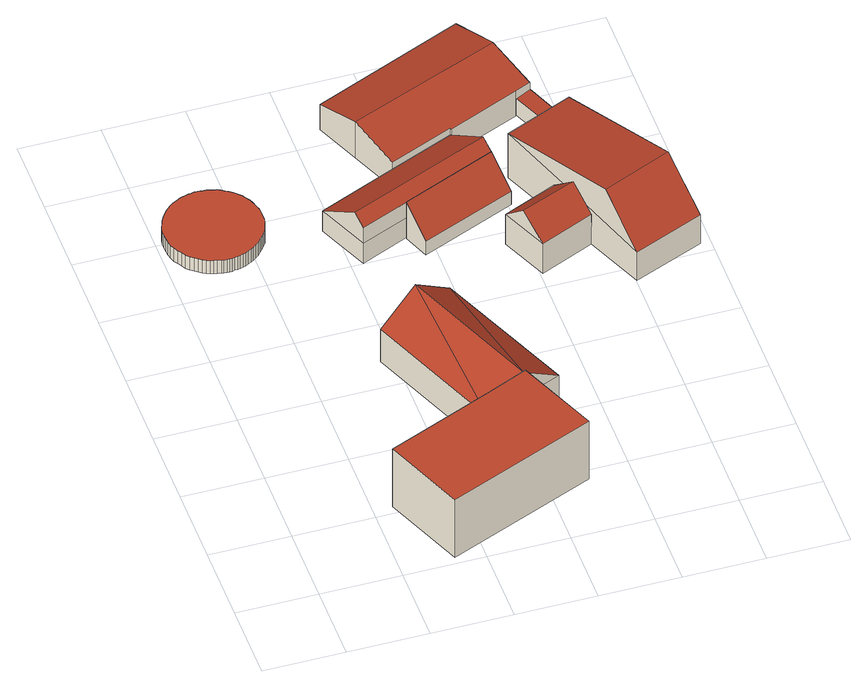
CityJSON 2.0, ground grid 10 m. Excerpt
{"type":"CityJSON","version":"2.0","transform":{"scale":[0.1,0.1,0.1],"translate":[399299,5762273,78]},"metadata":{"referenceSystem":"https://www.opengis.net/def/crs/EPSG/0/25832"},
"CityObjects":{
"building1":{"type":"Building","attributes":{"Gemeindeschluessel":"05515000","Geometrietyp2DReferenz":"3000","function":"51003_1201","roofType":"1000","measuredHeight":1.96},"geometry":[{"type":"Solid","lod":"2","boundaries":[[[[0,1,2,3]],[[4,5,1,0]],[[6,7,5,4]],[[8,9,7,6]],[[10,11,9,8]],[[12,13,11,10]],[[14,15,13,12]],[[16,17,15,14]],[[18,19,17,16]],[[20,21,19,18]],[[22,23,21,20]],[[24,25,23,22]],[[26,27,25,24]],[[28,29,27,26]],[[30,31,29,28]],[[32,33,31,30]],[[34,35,33,32]],[[36,37,35,34]],[[38,39,37,36]],[[40,41,39,38]],[[42,43,41,40]],[[44,45,43,42]],[[46,47,45,44]],[[48,49,47,46]],[[50,51,49,48]],[[52,53,51,50]],[[54,55,53,52]],[[56,57,55,54]],[[58,59,57,56]],[[60,61,59,58]],[[62,63,61,60]],[[64,65,63,62]],[[66,67,65,64]],[[68,69,67,66]],[[70,71,69,68]],[[72,73,71,70]],[[74,75,73,72]],[[76,77,75,74]],[[78,79,77,76]],[[80,81,79,78]],[[82,83,81,80]],[[84,85,83,82]],[[86,87,85,84]],[[88,89,87,86]],[[90,91,89,88]],[[92,93,91,90]],[[94,95,93,92]],[[96,97,95,94]],[[98,99,97,96]],[[100,101,99,98]],[[102,103,101,100]],[[104,105,103,102]],[[106,107,105,104]],[[108,109,107,106]],[[110,111,109,108]],[[112,113,111,110]],[[114,115,113,112]],[[116,117,115,114]],[[118,119,117,116]],[[120,121,119,118]],[[122,123,121,120]],[[124,125,123,122]],[[126,127,125,124]],[[128,129,127,126]],[[130,131,129,128]],[[132,133,131,130]],[[134,135,133,132]],[[136,137,135,134]],[[138,139,137,136]],[[140,141,139,138]],[[142,143,141,140]],[[144,145,143,142]],[[146,147,145,144]],[[148,149,147,146]],[[150,151,149,148]],[[152,153,151,150]],[[154,155,153,152]],[[3,2,155,154]],[[152,150,148,146,144,142,140,138,136,134,132,130,128,126,124,122,120,118,116,114,112,110,108,106,104,102,100,98,96,94,92,90,88,86,84,82,80,78,76,74,72,70,68,66,64,62,60,58,56,54,52,50,48,46,44,42,40,38,36,34,32,30,28,26,24,22,20,18,16,14,12,10,8,6,4,0,3,154]],[[1,5,7,9,11,13,15,17,19,21,23,25,27,29,31,33,35,37,39,41,43,45,47,49,51,53,55,57,59,61,63,65,67,69,71,73,75,77,79,81,83,85,87,89,91,93,95,97,99,101,103,105,107,109,111,113,115,117,119,121,123,125,127,129,131,133,135,137,139,141,143,145,147,149,151,153,155,2]]]],"semantics":{"surfaces":[{"type":"WallSurface"},{"type":"RoofSurface"},{"type":"GroundSurface"}],"values":[[0,0,0,0,0,0,0,0,0,0,0,0,0,0,0,0,0,0,0,0,0,0,0,0,0,0,0,0,0,0,0,0,0,0,0,0,0,0,0,0,0,0,0,0,0,0,0,0,0,0,0,0,0,0,0,0,0,0,0,0,0,0,0,0,0,0,0,0,0,0,0,0,0,0,0,0,0,0,1,2]]}}]},
"building2":{"type":"Building","attributes":{"Gemeindeschluessel":"05515000","Geometrietyp2DReferenz":"3000","function":"51003_1201","roofType":"1000","measuredHeight":9},"geometry":[{"type":"Solid","lod":"2","boundaries":[[[[156,157,158,159]],[[160,161,157,156]],[[162,163,161,160]],[[164,165,163,162]],[[159,158,165,164]],[[162,160,156,159,164]],[[157,161,163,165,158]]]],"semantics":{"surfaces":[{"type":"WallSurface"},{"type":"RoofSurface"},{"type":"GroundSurface"}],"values":[[0,0,0,0,0,1,2]]}}]},
"building3":{"type":"Building","attributes":{"Gemeindeschluessel":"05515000","Geometrietyp2DReferenz":"3000","function":"31001_2700","roofType":"3100","measuredHeight":8.81},"geometry":[{"type":"Solid","lod":"2","boundaries":[[[[166,167,168,169]],[[170,171,167,166]],[[172,173,171,170]],[[169,168,173,172]],[[166,174,170]],[[172,175,169]],[[174,166,169]],[[169,175,174]],[[170,174,175]],[[175,172,170]],[[167,171,173,168]]]],"semantics":{"surfaces":[{"type":"WallSurface"},{"type":"RoofSurface"},{"type":"GroundSurface"}],"values":[[0,0,0,0,0,0,1,1,1,1,2]]}}]},
"building4":{"type":"Building","attributes":{"Gemeindeschluessel":"05515000","Geometrietyp2DReferenz":"3000","function":"31001_2700","roofType":"5000","measuredHeight":6.92},"geometry":[{"type":"Solid","lod":"2","boundaries":[[[[176,177,178,179]],[[180,181,177,176]],[[182,183,181,180]],[[184,185,183,182]],[[186,187,185,184]],[[188,189,187,186]],[[179,178,189,188]],[[176,179,190,191,192,180]],[[191,190,193,194,195]],[[195,194,186,184]],[[194,193,188,186]],[[193,190,179,188]],[[192,191,195,184,182]],[[192,182,180]],[[177,181,183,185,187,189,178]]]],"semantics":{"surfaces":[{"type":"WallSurface"},{"type":"RoofSurface"},{"type":"GroundSurface"}],"values":[[0,0,0,0,0,0,0,1,1,0,0,0,0,0,2]]}}]},
"building5":{"type":"Building","attributes":{"Gemeindeschluessel":"05515000","Geometrietyp2DReferenz":"3000","function":"31001_2700","roofType":"2100","measuredHeight":5.73},"geometry":[{"type":"Solid","lod":"2","boundaries":[[[[196,197,198,199]],[[200,201,197,196]],[[202,203,201,200]],[[199,198,203,202]],[[200,196,199,202]],[[197,201,203,198]]]],"semantics":{"surfaces":[{"type":"WallSurface"},{"type":"RoofSurface"},{"type":"GroundSurface"}],"values":[[0,0,0,0,1,2]]}}]},
"building6":{"type":"Building","attributes":{"Gemeindeschluessel":"05515000","Geometrietyp2DReferenz":"3000","function":"31001_2700","roofType":"3100","measuredHeight":5.54},"geometry":[{"type":"Solid","lod":"2","boundaries":[[[[204,205,206,207]],[[208,209,205,204]],[[210,211,209,208]],[[212,213,211,210]],[[214,215,213,212]],[[216,217,215,214]],[[218,219,217,216]],[[220,221,219,218]],[[207,206,221,220]],[[214,212,210,216]],[[208,204,207,220,218,216,210]],[[205,209,211,213,215,217,219,221,206]]]],"semantics":{"surfaces":[{"type":"WallSurface"},{"type":"RoofSurface"},{"type":"GroundSurface"}],"values":[[0,0,0,0,0,0,0,0,0,1,1,2]]}}]},
"building7":{"type":"Building","attributes":{"Gemeindeschluessel":"05515000","Geometrietyp2DReferenz":"3000","function":"31001_2700"},"children":["building7-1","building7-2"]},
"building7-1":{"type":"BuildingPart","attributes":{"roofType":"3100","measuredHeight":10.36},"parents":["building7"],"geometry":[{"type":"Solid","lod":"2","boundaries":[[[[222,223,224,225]],[[226,227,228,229]],[[225,224,227,226]],[[226,230,225]],[[225,230,231,222]],[[229,231,230,226]],[[223,232,233,228,227,224]],[[233,234,235,229,228]],[[223,222,236,237,232]],[[232,237,234,233]],[[237,236,235,234]],[[231,229,235,238,236,222]],[[238,235,236]]]],"semantics":{"surfaces":[{"type":"WallSurface"},{"type":"RoofSurface"},{"type":"GroundSurface"},{"type":"ClosureSurface"}],"values":[[0,0,0,0,1,1,2,0,0,3,3,0,3]]}}]},
"building7-2":{"type":"BuildingPart","attributes":{"roofType":"3100","measuredHeight":7.52},"parents":["building7"],"geometry":[{"type":"Solid","lod":"2","boundaries":[[[[239,240,232,237]],[[241,242,240,239]],[[234,233,242,241]],[[239,243,241]],[[237,236,238,243,239]],[[241,243,238,235,234]],[[240,242,233,232]],[[233,234,237,232]],[[236,237,234,235]],[[236,235,238]]]],"semantics":{"surfaces":[{"type":"WallSurface"},{"type":"RoofSurface"},{"type":"GroundSurface"},{"type":"ClosureSurface"}],"values":[[0,0,0,0,1,1,2,3,3,3]]}}]},
"building8":{"type":"Building","attributes":{"Gemeindeschluessel":"05515000","Geometrietyp2DReferenz":"3000","function":"31001_2700","roofType":"2100","measuredHeight":2.81},"geometry":[{"type":"Solid","lod":"2","boundaries":[[[[244,245,246,247]],[[248,249,245,244]],[[250,251,249,248]],[[247,246,251,250]],[[248,244,247,250]],[[245,249,251,246]]]],"semantics":{"surfaces":[{"type":"WallSurface"},{"type":"RoofSurface"},{"type":"GroundSurface"}],"values":[[0,0,0,0,1,2]]}}]}
},
"vertices":[
[52,534,26],[52,534,6],[56,533,6],[56,533,26],[48,535,26],[48,535,6],[44,536,26],[44,536,6],[40,538,26],[40,538,6],[36,540,26],[36,540,6],[32,543,26],[32,543,6],[28,546,26],[28,546,6],[24,549,26],[24,549,6],[20,553,26],[20,553,6],[17,558,26],[17,558,6],[14,563,26],[14,563,6],[11,568,26],[11,568,6],[9,574,26],[9,574,6],[8,580,26],[8,580,6],[7,586,26],[7,586,6],[7,592,26],[7,592,6],[7,598,26],[7,598,6],[8,604,26],[8,604,6],[10,610,26],[10,610,6],[12,615,26],[12,615,6],[15,620,26],[15,620,6],[18,625,26],[18,625,6],[21,629,26],[21,629,6],[24,632,26],[24,632,6],[28,636,26],[28,636,6],[32,639,26],[32,639,6],[36,641,26],[36,641,6],[40,643,26],[40,643,6],[43,645,26],[43,645,6],[47,646,26],[47,646,6],[50,647,26],[50,647,6],[54,648,26],[54,648,6],[57,648,26],[57,648,6],[60,649,26],[60,649,6],[61,649,26],[61,649,6],[62,649,26],[62,649,6],[65,649,26],[65,649,6],[68,649,26],[68,649,6],[72,648,26],[72,648,6],[75,648,26],[75,648,6],[79,647,26],[79,647,6],[83,646,26],[83,646,6],[87,645,26],[87,645,6],[91,643,26],[91,643,6],[95,640,26],[95,640,6],[99,638,26],[99,638,6],[103,635,26],[103,635,6],[107,631,26],[107,631,6],[111,627,26],[111,627,6],[114,622,26],[114,622,6],[117,617,26],[117,617,6],[119,612,26],[119,612,6],[121,606,26],[121,606,6],[123,600,26],[123,600,6],[123,594,26],[123,594,6],[123,588,26],[123,588,6],[123,582,26],[123,582,6],[122,576,26],[122,576,6],[120,570,26],[120,570,6],[118,565,26],[118,565,6],[115,560,26],[115,560,6],[112,556,26],[112,556,6],[108,552,26],[108,552,6],[105,548,26],[105,548,6],[101,545,26],[101,545,6],[97,542,26],[97,542,6],[94,540,26],[94,540,6],[90,538,26],[90,538,6],[86,536,26],[86,536,6],[83,535,26],[83,535,6],[79,534,26],[79,534,6],[76,533,26],[76,533,6],[72,533,26],[72,533,6],[69,532,26],[69,532,6],[66,532,26],[66,532,6],[63,532,26],[63,532,6],[59,532,26],[59,532,6],
[255,166,94],[255,166,4],[123,111,4],[123,111,94],[306,188,94],[306,188,4],[349,86,94],[349,86,4],[165,10,94],[165,10,4],
[352,207,55],[352,207,5],[279,381,5],[279,381,55],[255,166,55],[255,166,5],[183,341,55],[183,341,5],[304,186,93],[231,361,93],
[283,605,37],[283,605,6],[186,564,6],[186,564,37],[362,638,37],[362,638,6],[363,637,37],[363,637,6],[390,573,37],[390,573,6],[273,524,37],[273,524,6],[214,499,37],[214,499,6],[208,512,75],[384,586,75],[363,637,38],[214,499,61],[273,524,61],[390,573,61],
[403,540,26],[403,540,5],[390,573,5],[390,573,62],[286,491,26],[286,491,5],[273,524,62],[273,524,5],
[362,638,47],[362,638,8],[363,637,8],[363,637,46],[283,605,47],[283,605,8],[258,664,64],[258,664,8],[234,721,47],[234,721,8],[421,800,47],[421,800,8],[446,741,64],[446,741,8],[471,682,47],[471,682,8],[452,674,47],[452,674,8],
[500,377,50],[500,377,6],[587,413,6],[587,413,50],[497,619,74],[497,619,6],[413,583,6],[413,583,74],[565,464,109],[479,427,109],[469,450,6],[444,509,6],[444,509,52],[450,496,64],[466,458,60],[469,450,52],[457,479,81],
[402,421,52],[402,421,6],[377,480,52],[377,480,6],[389,451,81],
[479,611,35],[479,611,9],[497,619,9],[497,619,37],[452,674,35],[452,674,9],[471,682,37],[471,682,9]
]}
